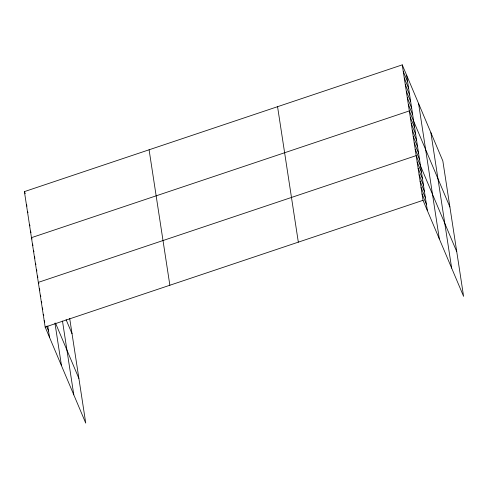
<?xml version="1.0" encoding="UTF-8"?>
<svg xmlns="http://www.w3.org/2000/svg" width="488" height="488" viewBox="0 0 488 488"><rect width="100%" height="100%" fill="white"/><g stroke="black" fill="none" stroke-linecap="round" stroke-linejoin="round"><path stroke-width="0.73" d="M69.686 318.383L85.748 423.133L45.164 327.07L24.4 191.613L402.252 64.867L442.836 160.93L463.6 296.387L423.023 200.324L402.252 64.867M45.164 327.07L423.023 200.324M403.265 71.443L407.626 81.77M404.271 78.025L408.633 88.346M405.278 84.607L409.639 94.928M406.29 91.183L410.652 101.51M407.297 97.765L411.659 108.086M408.303 104.341L412.665 114.668M449.893 206.985L409.316 110.922L31.458 237.668L32.043 239.047M410.292 117.309L414.654 127.63M411.274 123.696L415.636 134.017M412.25 130.076L416.612 140.404M413.232 136.463L417.594 146.79M414.208 142.85L418.57 153.177M415.19 149.237L419.552 159.558M456.75 251.686L416.166 155.623L38.314 282.369L38.894 283.748M417.149 162.01L421.51 172.331M418.125 168.397L422.486 178.718M419.107 174.777L423.468 185.105M420.083 181.164L424.444 191.491M421.065 187.551L425.426 197.878M422.041 193.937L426.402 204.258M24.4 191.613L25.272 193.681M26.419 204.771L26.999 206.149M27.426 211.353L28.005 212.725M29.445 224.511L30.024 225.889M30.451 231.086L31.031 232.465M66.063 319.585L72.041 333.731M32.44 244.055L33.019 245.434M33.416 250.442L34.001 251.814M34.398 256.828L34.977 258.201M35.374 263.209L35.959 264.587M36.356 269.596L36.935 270.974M37.332 275.982L37.918 277.361M55.504 323.068L78.891 378.432M39.29 288.756L39.876 290.134M40.272 295.142L40.852 296.515M41.248 301.529L41.834 302.902M42.23 307.91L42.81 309.288M43.206 314.296L43.792 315.675M44.188 320.683L44.768 322.062M46.512 326.191L48.55 331.01M430.88 132.638L451.65 268.095M418.57 103.487L439.334 238.943M406.614 75.189L427.384 210.645M277.562 106.695L298.327 242.152M149.09 149.786L169.861 285.242M62.482 321.049L73.792 394.841M54.955 323.117L61.482 365.689M47.787 326.039L49.526 337.391"/></g></svg>
